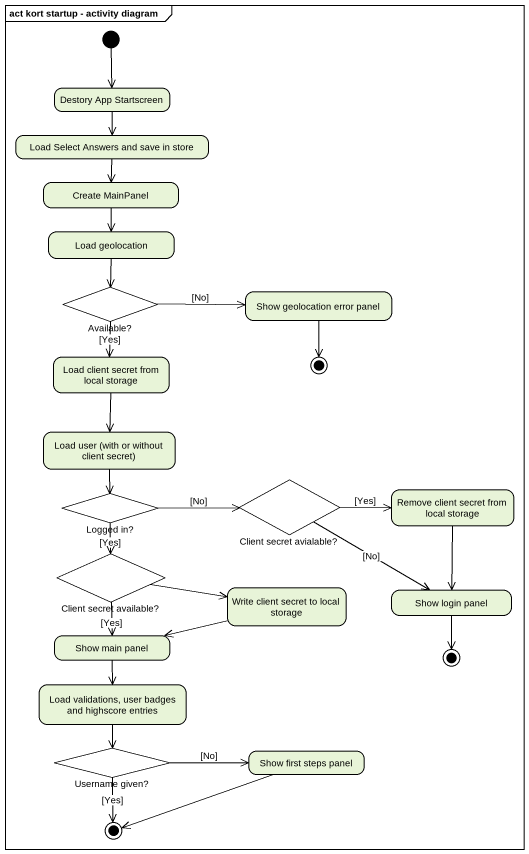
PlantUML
@startuml
mainframe act kort startup - activity diagram
hide empty description
state "Destory App Startscreen" as Destory_App_Startscreen
state "Load Select Answers and save in store" as Load_Select_Answers_and
state "Create MainPanel" as Create_MainPanel
state "Load geolocation" as Load_geolocation
state "Available?" as Available <<choice>>
state "Show geolocation error panel" as Show_geolocation_error_panel
state "Load client secret from local storage" as Load_client_secret_from
state final1 <<end>>
state "Load user (with or without client secret)" as Load_user_with_or_without
state "Logged in?" as Logged_in <<choice>>
state "Client secret avialable?" as Client_secret_avialable <<choice>>
state "Remove client secret from local storage" as Remove_client_secret_from
state "Client secret available?" as Client_secret_available <<choice>>
state "Write client secret to local storage" as Write_client_secret_to
state "Show login panel" as Show_login_panel
state "Show main panel" as Show_main_panel
state final2 <<end>>
state "Load validations, user badges and highscore entries" as Load_validations_user
state "Username given?" as Username_given <<choice>>
state "Show first steps panel" as Show_first_steps_panel
state final3 <<end>>
[*] --> Destory_App_Startscreen
Destory_App_Startscreen --> Load_Select_Answers_and
Load_Select_Answers_and --> Create_MainPanel
Create_MainPanel --> Load_geolocation
Load_geolocation --> Available
Available -right-> Show_geolocation_error_panel : [No]
Available --> Load_client_secret_from : [Yes]
Show_geolocation_error_panel --> final1
Load_client_secret_from --> Load_user_with_or_without
Load_user_with_or_without --> Logged_in
Logged_in -right-> Client_secret_avialable : [No]
Logged_in --> Client_secret_available : [Yes]
Client_secret_avialable -right-> Remove_client_secret_from : [Yes]
Client_secret_avialable -right-> Show_login_panel : [No]
Remove_client_secret_from --> Show_login_panel
Client_secret_available -right-> Write_client_secret_to
Client_secret_available --> Show_main_panel : [Yes]
Write_client_secret_to -left-> Show_main_panel
Show_login_panel --> final2
Show_main_panel --> Load_validations_user
Load_validations_user --> Username_given
Username_given -right-> Show_first_steps_panel : [No]
Username_given --> final3 : [Yes]
Show_first_steps_panel -left-> final3
@enduml
